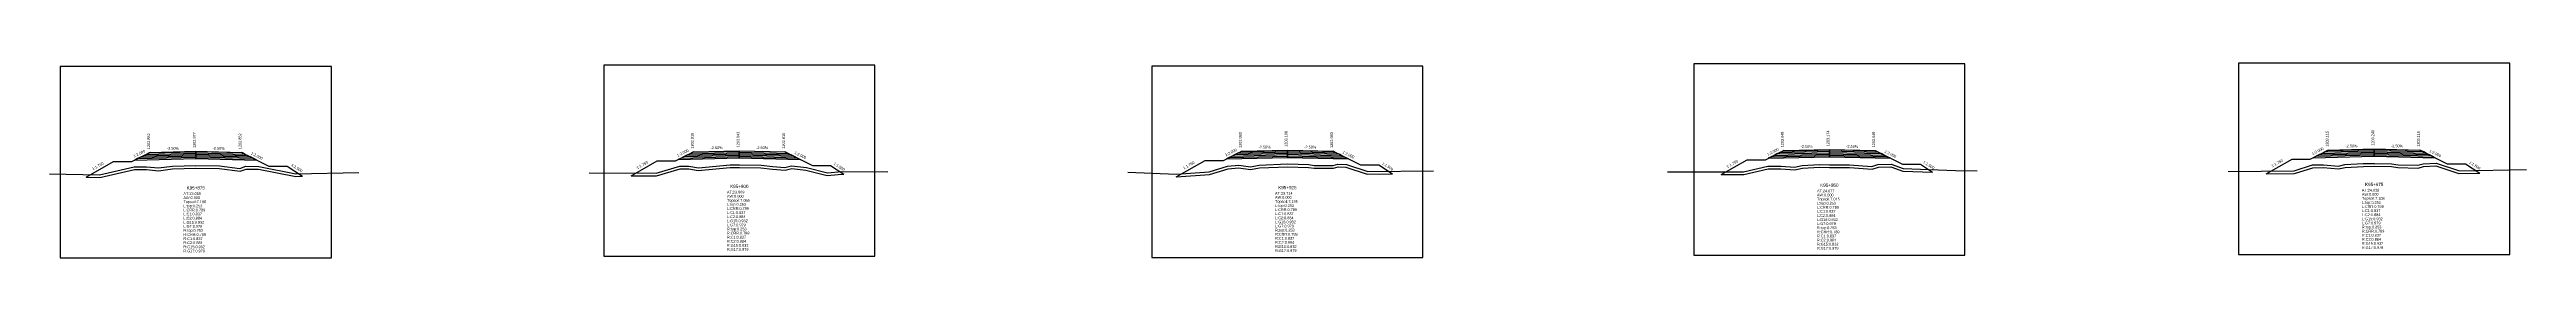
# Model space of a CAD drawing. Extents: x -7 to 78429, y 1189 to 1262.
# Drawn here: x 24854.3 to 25125.6, y 1191.3 to 1212.7 of the extents above; entities that cross this region are included whole.
import ezdxf
from ezdxf.enums import TextEntityAlignment as Align

# ---------------------------------------------------------------- set-up
doc = ezdxf.new("R2010")
doc.units = 0

msp = doc.modelspace()

# ---------------------------------------------------------------- linework, layer by layer
at = {"layer": 'A4_BORDER', "color": 7}
for points in [[(24855.471, 1191.279), (24885.171, 1191.279), (24885.171, 1212.279), (24855.471, 1212.279), (24855.471, 1191.279)], [(24915.005, 1191.439), (24944.705, 1191.439), (24944.705, 1212.439), (24915.005, 1212.439), (24915.005, 1191.439)], [(24975.04, 1191.313), (25004.74, 1191.313), (25004.74, 1212.313), (24975.04, 1212.313), (24975.04, 1191.313)], [(25034.401, 1191.573), (25064.101, 1191.573), (25064.101, 1212.573), (25034.401, 1212.573), (25034.401, 1191.573)], [(25094.078, 1191.652), (25123.778, 1191.652), (25123.778, 1212.652), (25094.078, 1212.652), (25094.078, 1191.652)]]:
    msp.add_lwpolyline(points, dxfattribs=at)
at = {"layer": 'CLEAR_GROUND', "color": 8}
for points in [[(24858.305, 1200.129), (24859.809, 1200.106), (24863.602, 1200.981), (24864.907, 1200.966), (24866.254, 1200.846), (24867.781, 1201.044), (24870.331, 1201.111), (24872.883, 1201.095), (24875.193, 1200.785), (24875.84, 1201.025), (24877.179, 1200.995), (24881.263, 1200.215), (24882.003, 1200.23)], [(24918.005, 1200.289), (24920.775, 1200.285), (24923.393, 1201.052), (24924.315, 1201.061), (24925.356, 1200.876), (24928.861, 1201.179), (24929.874, 1201.183), (24932.216, 1201.151), (24933.499, 1201.025), (24934.876, 1200.895), (24935.606, 1201.08), (24937.148, 1200.895), (24939.494, 1200.315), (24941.089, 1200.463), (24941.291, 1200.46)], [(24977.705, 1200.163), (24977.732, 1200.162), (24981.367, 1200.423), (24983.393, 1201.058), (24984.549, 1201.147), (24985.839, 1200.971), (24986.84, 1201.153), (24989.887, 1201.283), (24992.219, 1201.213), (24992.815, 1201.119), (24994.937, 1201.111), (24995.467, 1201.267), (24996.3, 1201.238), (24998.637, 1200.448), (25001.387, 1200.485)], [(25037.405, 1200.423), (25039.899, 1200.422), (25042.557, 1201.038), (25043.954, 1201.058), (25045.454, 1200.924), (25046.307, 1201.116), (25048.164, 1201.215), (25049.251, 1201.196), (25051.447, 1201.179), (25053.937, 1201.018), (25054.625, 1201.227), (25055.967, 1201.272), (25057.291, 1200.798), (25060.566, 1200.672)], [(25097.105, 1200.502), (25100.207, 1200.528), (25102.217, 1201.173), (25103.355, 1201.185), (25105.027, 1201.055), (25105.737, 1201.211), (25107.748, 1201.318), (25108.973, 1201.326), (25110.811, 1201.297), (25111.525, 1201.206), (25113.732, 1201.137), (25114.339, 1201.306), (25115.677, 1201.381), (25118.209, 1200.525), (25120.499, 1200.568)]]:
    msp.add_lwpolyline(points, dxfattribs=at)
at = {"layer": 'DESIGN_ROAD_TRIMMED', "color": 1}
for points in [[(24858.305, 1200.129), (24861.321, 1201.852), (24863.321, 1201.852), (24865.321, 1202.852), (24865.321, 1202.852), (24865.215, 1202.799), (24865.215, 1202.799), (24864.899, 1202.641), (24864.899, 1202.641), (24864.584, 1202.484), (24864.584, 1202.484), (24864.268, 1202.326), (24864.268, 1202.326), (24863.952, 1202.168), (24863.952, 1202.168), (24863.636, 1202.01), (24870.321, 1202.177), (24870.321, 1202.327), (24870.321, 1202.327), (24870.321, 1202.477), (24870.321, 1202.477), (24870.321, 1202.627), (24870.321, 1202.627), (24870.321, 1202.777), (24870.321, 1202.777), (24870.321, 1202.927), (24870.321, 1202.927), (24870.321, 1202.977), (24870.321, 1202.977), (24870.321, 1202.977), (24870.321, 1202.977), (24870.321, 1202.977), (24870.321, 1202.927), (24870.321, 1202.927), (24870.321, 1202.777), (24870.321, 1202.777), (24870.321, 1202.627), (24870.321, 1202.627), (24870.321, 1202.477), (24870.321, 1202.477), (24870.321, 1202.327), (24870.321, 1202.327), (24870.321, 1202.177), (24877.005, 1202.01), (24876.689, 1202.168), (24876.689, 1202.168), (24876.373, 1202.326), (24876.373, 1202.326), (24876.057, 1202.484), (24876.057, 1202.484), (24875.742, 1202.641), (24875.742, 1202.641), (24875.426, 1202.799), (24875.426, 1202.799), (24875.321, 1202.852), (24875.321, 1202.852), (24878.321, 1201.352), (24880.321, 1201.352), (24882.003, 1200.23)], [(24918.005, 1200.289), (24920.855, 1201.918), (24922.855, 1201.918), (24924.855, 1202.918), (24924.855, 1202.918), (24924.75, 1202.865), (24924.75, 1202.865), (24924.434, 1202.707), (24924.434, 1202.707), (24924.118, 1202.55), (24924.118, 1202.55), (24923.802, 1202.392), (24923.802, 1202.392), (24923.486, 1202.234), (24923.486, 1202.234), (24923.171, 1202.076), (24929.855, 1202.243), (24929.855, 1202.393), (24929.855, 1202.393), (24929.855, 1202.543), (24929.855, 1202.543), (24929.855, 1202.693), (24929.855, 1202.693), (24929.855, 1202.843), (24929.855, 1202.843), (24929.855, 1202.993), (24929.855, 1202.993), (24929.855, 1203.043), (24929.855, 1203.043), (24929.855, 1203.043), (24929.855, 1203.043), (24929.855, 1203.043), (24929.855, 1202.993), (24929.855, 1202.993), (24929.855, 1202.843), (24929.855, 1202.843), (24929.855, 1202.693), (24929.855, 1202.693), (24929.855, 1202.543), (24929.855, 1202.543), (24929.855, 1202.393), (24929.855, 1202.393), (24929.855, 1202.243), (24936.539, 1202.076), (24936.223, 1202.234), (24936.223, 1202.234), (24935.907, 1202.392), (24935.907, 1202.392), (24935.592, 1202.55), (24935.592, 1202.55), (24935.276, 1202.707), (24935.276, 1202.707), (24934.96, 1202.865), (24934.96, 1202.865), (24934.855, 1202.918), (24934.855, 1202.918), (24937.855, 1201.418), (24939.855, 1201.418), (24941.291, 1200.46)], [(24977.705, 1200.163), (24980.89, 1201.983), (24982.89, 1201.983), (24984.89, 1202.983), (24984.89, 1202.983), (24984.785, 1202.93), (24984.785, 1202.93), (24984.469, 1202.772), (24984.469, 1202.772), (24984.154, 1202.615), (24984.154, 1202.615), (24983.838, 1202.457), (24983.838, 1202.457), (24983.522, 1202.299), (24983.522, 1202.299), (24983.206, 1202.141), (24989.89, 1202.308), (24989.89, 1202.458), (24989.89, 1202.458), (24989.89, 1202.608), (24989.89, 1202.608), (24989.89, 1202.758), (24989.89, 1202.758), (24989.89, 1202.908), (24989.89, 1202.908), (24989.89, 1203.058), (24989.89, 1203.058), (24989.89, 1203.108), (24989.89, 1203.108), (24989.89, 1203.108), (24989.89, 1203.108), (24989.89, 1203.108), (24989.89, 1203.058), (24989.89, 1203.058), (24989.89, 1202.908), (24989.89, 1202.908), (24989.89, 1202.758), (24989.89, 1202.758), (24989.89, 1202.608), (24989.89, 1202.608), (24989.89, 1202.458), (24989.89, 1202.458), (24989.89, 1202.308), (24996.575, 1202.141), (24996.259, 1202.299), (24996.259, 1202.299), (24995.943, 1202.457), (24995.943, 1202.457), (24995.627, 1202.615), (24995.627, 1202.615), (24995.311, 1202.772), (24995.311, 1202.772), (24994.996, 1202.93), (24994.996, 1202.93), (24994.89, 1202.983), (24994.89, 1202.983), (24997.89, 1201.483), (24999.89, 1201.483), (25001.387, 1200.485)], [(25037.405, 1200.423), (25040.251, 1202.049), (25042.251, 1202.049), (25044.251, 1203.049), (25044.251, 1203.049), (25044.145, 1202.996), (25044.145, 1202.996), (25043.83, 1202.838), (25043.83, 1202.838), (25043.514, 1202.681), (25043.514, 1202.681), (25043.198, 1202.523), (25043.198, 1202.523), (25042.882, 1202.365), (25042.882, 1202.365), (25042.566, 1202.207), (25049.251, 1202.374), (25049.251, 1202.524), (25049.251, 1202.524), (25049.251, 1202.674), (25049.251, 1202.674), (25049.251, 1202.824), (25049.251, 1202.824), (25049.251, 1202.974), (25049.251, 1202.974), (25049.251, 1203.124), (25049.251, 1203.124), (25049.251, 1203.174), (25049.251, 1203.174), (25049.251, 1203.174), (25049.251, 1203.174), (25049.251, 1203.174), (25049.251, 1203.124), (25049.251, 1203.124), (25049.251, 1202.974), (25049.251, 1202.974), (25049.251, 1202.824), (25049.251, 1202.824), (25049.251, 1202.674), (25049.251, 1202.674), (25049.251, 1202.524), (25049.251, 1202.524), (25049.251, 1202.374), (25055.935, 1202.207), (25055.619, 1202.365), (25055.619, 1202.365), (25055.303, 1202.523), (25055.303, 1202.523), (25054.987, 1202.681), (25054.987, 1202.681), (25054.672, 1202.838), (25054.672, 1202.838), (25054.356, 1202.996), (25054.356, 1202.996), (25054.251, 1203.049), (25054.251, 1203.049), (25057.251, 1201.549), (25059.251, 1201.549), (25060.566, 1200.672)], [(25097.105, 1200.502), (25099.928, 1202.115), (25101.928, 1202.115), (25103.928, 1203.115), (25103.928, 1203.115), (25103.823, 1203.062), (25103.823, 1203.062), (25103.507, 1202.904), (25103.507, 1202.904), (25103.191, 1202.747), (25103.191, 1202.747), (25102.875, 1202.589), (25102.875, 1202.589), (25102.56, 1202.431), (25102.56, 1202.431), (25102.244, 1202.273), (25108.928, 1202.44), (25108.928, 1202.59), (25108.928, 1202.59), (25108.928, 1202.74), (25108.928, 1202.74), (25108.928, 1202.89), (25108.928, 1202.89), (25108.928, 1203.04), (25108.928, 1203.04), (25108.928, 1203.19), (25108.928, 1203.19), (25108.928, 1203.24), (25108.928, 1203.24), (25108.928, 1203.24), (25108.928, 1203.24), (25108.928, 1203.24), (25108.928, 1203.19), (25108.928, 1203.19), (25108.928, 1203.04), (25108.928, 1203.04), (25108.928, 1202.89), (25108.928, 1202.89), (25108.928, 1202.74), (25108.928, 1202.74), (25108.928, 1202.59), (25108.928, 1202.59), (25108.928, 1202.44), (25115.612, 1202.273), (25115.296, 1202.431), (25115.296, 1202.431), (25114.981, 1202.589), (25114.981, 1202.589), (25114.665, 1202.747), (25114.665, 1202.747), (25114.349, 1202.904), (25114.349, 1202.904), (25114.033, 1203.062), (25114.033, 1203.062), (25113.928, 1203.115), (25113.928, 1203.115), (25116.928, 1201.615), (25118.928, 1201.615), (25120.499, 1200.568)]]:
    msp.add_lwpolyline(points, dxfattribs=at)
at = {"layer": 'FINISHED_ROAD', "color": 2}
for points in [[(24861.321, 1201.852), (24863.321, 1201.852), (24865.321, 1202.852), (24865.321, 1202.852), (24870.321, 1202.977), (24875.321, 1202.852), (24875.321, 1202.852), (24878.321, 1201.352), (24880.321, 1201.352)], [(24920.855, 1201.918), (24922.855, 1201.918), (24924.855, 1202.918), (24924.855, 1202.918), (24929.855, 1203.043), (24934.855, 1202.918), (24934.855, 1202.918), (24937.855, 1201.418), (24939.855, 1201.418)], [(24980.89, 1201.983), (24982.89, 1201.983), (24984.89, 1202.983), (24984.89, 1202.983), (24989.89, 1203.108), (24994.89, 1202.983), (24994.89, 1202.983), (24997.89, 1201.483), (24999.89, 1201.483)], [(25040.251, 1202.049), (25042.251, 1202.049), (25044.251, 1203.049), (25044.251, 1203.049), (25049.251, 1203.174), (25054.251, 1203.049), (25054.251, 1203.049), (25057.251, 1201.549), (25059.251, 1201.549)], [(25099.928, 1202.115), (25101.928, 1202.115), (25103.928, 1203.115), (25103.928, 1203.115), (25108.928, 1203.24), (25113.928, 1203.115), (25113.928, 1203.115), (25116.928, 1201.615), (25118.928, 1201.615)]]:
    msp.add_lwpolyline(points, dxfattribs=at)
at = {"layer": 'LAYER_0', "color": 4}
for points in [[(24865.321, 1202.852), (24865.215, 1202.799), (24870.321, 1202.927), (24870.321, 1202.977)], [(24924.855, 1202.918), (24924.75, 1202.865), (24929.855, 1202.993), (24929.855, 1203.043)], [(24984.89, 1202.983), (24984.785, 1202.93), (24989.89, 1203.058), (24989.89, 1203.108)], [(25044.251, 1203.049), (25044.145, 1202.996), (25049.251, 1203.124), (25049.251, 1203.174)], [(25103.928, 1203.115), (25103.823, 1203.062), (25108.928, 1203.19), (25108.928, 1203.24)]]:
    msp.add_lwpolyline(points, dxfattribs=at)
at = {"layer": 'LAYER_1', "color": 4}
for points in [[(24865.215, 1202.799), (24864.899, 1202.641), (24870.321, 1202.777), (24870.321, 1202.927)], [(24924.75, 1202.865), (24924.434, 1202.707), (24929.855, 1202.843), (24929.855, 1202.993)], [(24984.785, 1202.93), (24984.469, 1202.772), (24989.89, 1202.908), (24989.89, 1203.058)], [(25044.145, 1202.996), (25043.83, 1202.838), (25049.251, 1202.974), (25049.251, 1203.124)], [(25103.823, 1203.062), (25103.507, 1202.904), (25108.928, 1203.04), (25108.928, 1203.19)]]:
    msp.add_lwpolyline(points, dxfattribs=at)
at = {"layer": 'LAYER_10', "color": 6}
for points in [[(24876.373, 1202.326), (24876.689, 1202.168), (24870.321, 1202.327), (24870.321, 1202.477)], [(24935.907, 1202.392), (24936.223, 1202.234), (24929.855, 1202.393), (24929.855, 1202.543)], [(24995.943, 1202.457), (24996.259, 1202.299), (24989.89, 1202.458), (24989.89, 1202.608)], [(25055.303, 1202.523), (25055.619, 1202.365), (25049.251, 1202.524), (25049.251, 1202.674)], [(25114.981, 1202.589), (25115.296, 1202.431), (25108.928, 1202.59), (25108.928, 1202.74)]]:
    msp.add_lwpolyline(points, dxfattribs=at)
at = {"layer": 'LAYER_11', "color": 6}
for points in [[(24876.689, 1202.168), (24877.005, 1202.01), (24870.321, 1202.177), (24870.321, 1202.327)], [(24936.223, 1202.234), (24936.539, 1202.076), (24929.855, 1202.243), (24929.855, 1202.393)], [(24996.259, 1202.299), (24996.575, 1202.141), (24989.89, 1202.308), (24989.89, 1202.458)], [(25055.619, 1202.365), (25055.935, 1202.207), (25049.251, 1202.374), (25049.251, 1202.524)], [(25115.296, 1202.431), (25115.612, 1202.273), (25108.928, 1202.44), (25108.928, 1202.59)]]:
    msp.add_lwpolyline(points, dxfattribs=at)
at = {"layer": 'LAYER_2', "color": 4}
for points in [[(24864.899, 1202.641), (24864.584, 1202.484), (24870.321, 1202.627), (24870.321, 1202.777)], [(24924.434, 1202.707), (24924.118, 1202.55), (24929.855, 1202.693), (24929.855, 1202.843)], [(24984.469, 1202.772), (24984.154, 1202.615), (24989.89, 1202.758), (24989.89, 1202.908)], [(25043.83, 1202.838), (25043.514, 1202.681), (25049.251, 1202.824), (25049.251, 1202.974)], [(25103.507, 1202.904), (25103.191, 1202.747), (25108.928, 1202.89), (25108.928, 1203.04)]]:
    msp.add_lwpolyline(points, dxfattribs=at)
at = {"layer": 'LAYER_3', "color": 4}
for points in [[(24864.584, 1202.484), (24864.268, 1202.326), (24870.321, 1202.477), (24870.321, 1202.627)], [(24924.118, 1202.55), (24923.802, 1202.392), (24929.855, 1202.543), (24929.855, 1202.693)], [(24984.154, 1202.615), (24983.838, 1202.457), (24989.89, 1202.608), (24989.89, 1202.758)], [(25043.514, 1202.681), (25043.198, 1202.523), (25049.251, 1202.674), (25049.251, 1202.824)], [(25103.191, 1202.747), (25102.875, 1202.589), (25108.928, 1202.74), (25108.928, 1202.89)]]:
    msp.add_lwpolyline(points, dxfattribs=at)
at = {"layer": 'LAYER_4', "color": 4}
for points in [[(24864.268, 1202.326), (24863.952, 1202.168), (24870.321, 1202.327), (24870.321, 1202.477)], [(24923.802, 1202.392), (24923.486, 1202.234), (24929.855, 1202.393), (24929.855, 1202.543)], [(24983.838, 1202.457), (24983.522, 1202.299), (24989.89, 1202.458), (24989.89, 1202.608)], [(25043.198, 1202.523), (25042.882, 1202.365), (25049.251, 1202.524), (25049.251, 1202.674)], [(25102.875, 1202.589), (25102.56, 1202.431), (25108.928, 1202.59), (25108.928, 1202.74)]]:
    msp.add_lwpolyline(points, dxfattribs=at)
at = {"layer": 'LAYER_5', "color": 4}
for points in [[(24863.952, 1202.168), (24863.636, 1202.01), (24870.321, 1202.177), (24870.321, 1202.327)], [(24923.486, 1202.234), (24923.171, 1202.076), (24929.855, 1202.243), (24929.855, 1202.393)], [(24983.522, 1202.299), (24983.206, 1202.141), (24989.89, 1202.308), (24989.89, 1202.458)], [(25042.882, 1202.365), (25042.566, 1202.207), (25049.251, 1202.374), (25049.251, 1202.524)], [(25102.56, 1202.431), (25102.244, 1202.273), (25108.928, 1202.44), (25108.928, 1202.59)]]:
    msp.add_lwpolyline(points, dxfattribs=at)
at = {"layer": 'LAYER_6', "color": 6}
for points in [[(24875.321, 1202.852), (24875.426, 1202.799), (24870.321, 1202.927), (24870.321, 1202.977)], [(24934.855, 1202.918), (24934.96, 1202.865), (24929.855, 1202.993), (24929.855, 1203.043)], [(24994.89, 1202.983), (24994.996, 1202.93), (24989.89, 1203.058), (24989.89, 1203.108)], [(25054.251, 1203.049), (25054.356, 1202.996), (25049.251, 1203.124), (25049.251, 1203.174)], [(25113.928, 1203.115), (25114.033, 1203.062), (25108.928, 1203.19), (25108.928, 1203.24)]]:
    msp.add_lwpolyline(points, dxfattribs=at)
at = {"layer": 'LAYER_7', "color": 6}
for points in [[(24875.426, 1202.799), (24875.742, 1202.641), (24870.321, 1202.777), (24870.321, 1202.927)], [(24934.96, 1202.865), (24935.276, 1202.707), (24929.855, 1202.843), (24929.855, 1202.993)], [(24994.996, 1202.93), (24995.311, 1202.772), (24989.89, 1202.908), (24989.89, 1203.058)], [(25054.356, 1202.996), (25054.672, 1202.838), (25049.251, 1202.974), (25049.251, 1203.124)], [(25114.033, 1203.062), (25114.349, 1202.904), (25108.928, 1203.04), (25108.928, 1203.19)]]:
    msp.add_lwpolyline(points, dxfattribs=at)
at = {"layer": 'LAYER_8', "color": 6}
for points in [[(24875.742, 1202.641), (24876.057, 1202.484), (24870.321, 1202.627), (24870.321, 1202.777)], [(24935.276, 1202.707), (24935.592, 1202.55), (24929.855, 1202.693), (24929.855, 1202.843)], [(24995.311, 1202.772), (24995.627, 1202.615), (24989.89, 1202.758), (24989.89, 1202.908)], [(25054.672, 1202.838), (25054.987, 1202.681), (25049.251, 1202.824), (25049.251, 1202.974)], [(25114.349, 1202.904), (25114.665, 1202.747), (25108.928, 1202.89), (25108.928, 1203.04)]]:
    msp.add_lwpolyline(points, dxfattribs=at)
at = {"layer": 'LAYER_9', "color": 6}
for points in [[(24876.057, 1202.484), (24876.373, 1202.326), (24870.321, 1202.477), (24870.321, 1202.627)], [(24935.592, 1202.55), (24935.907, 1202.392), (24929.855, 1202.543), (24929.855, 1202.693)], [(24995.627, 1202.615), (24995.943, 1202.457), (24989.89, 1202.608), (24989.89, 1202.758)], [(25054.987, 1202.681), (25055.303, 1202.523), (25049.251, 1202.674), (25049.251, 1202.824)], [(25114.665, 1202.747), (25114.981, 1202.589), (25108.928, 1202.74), (25108.928, 1202.89)]]:
    msp.add_lwpolyline(points, dxfattribs=at)
at = {"layer": 'NATURAL_GROUND', "color": 3}
for points in [[(24854.304, 1200.488), (24859.778, 1200.407), (24863.57, 1201.281), (24864.922, 1201.266), (24866.248, 1201.148), (24867.758, 1201.343), (24870.328, 1201.411), (24872.904, 1201.395), (24875.159, 1201.092), (24875.79, 1201.326), (24877.211, 1201.294), (24881.289, 1200.516), (24888.189, 1200.656)], [(24913.402, 1200.597), (24920.732, 1200.585), (24923.349, 1201.352), (24924.34, 1201.361), (24925.37, 1201.178), (24928.848, 1201.479), (24929.876, 1201.483), (24932.233, 1201.451), (24933.528, 1201.324), (24934.853, 1201.199), (24935.587, 1201.385), (24937.202, 1201.191), (24939.517, 1200.618), (24941.077, 1200.763), (24946.136, 1200.704)], [(24972.43, 1200.695), (24977.727, 1200.462), (24981.31, 1200.72), (24983.335, 1201.354), (24984.557, 1201.449), (24985.832, 1201.275), (24986.806, 1201.452), (24989.885, 1201.583), (24992.246, 1201.512), (24992.839, 1201.419), (24994.894, 1201.411), (24995.428, 1201.569), (24996.354, 1201.536), (24998.684, 1200.749), (25005.907, 1200.846)], [(25031.537, 1200.725), (25039.865, 1200.722), (25042.521, 1201.338), (25043.966, 1201.358), (25045.434, 1201.227), (25046.266, 1201.414), (25048.159, 1201.515), (25049.255, 1201.496), (25051.458, 1201.479), (25053.902, 1201.321), (25054.576, 1201.526), (25056.015, 1201.574), (25057.349, 1201.096), (25063.056, 1200.876), (25065.456, 1200.832)], [(25092.925, 1200.766), (25100.159, 1200.828), (25102.169, 1201.473), (25103.365, 1201.485), (25105.006, 1201.358), (25105.697, 1201.509), (25107.739, 1201.618), (25108.974, 1201.626), (25110.833, 1201.597), (25111.549, 1201.505), (25113.696, 1201.438), (25114.29, 1201.604), (25115.718, 1201.684), (25118.256, 1200.826), (25125.607, 1200.963)]]:
    msp.add_lwpolyline(points, dxfattribs=at)
at = {"layer": 'STRUCTURE_LEFT', "color": 4}
for points in [[(24865.321, 1202.852), (24865.215, 1202.799), (24865.215, 1202.799), (24864.899, 1202.641), (24864.899, 1202.641), (24864.584, 1202.484), (24864.584, 1202.484), (24864.268, 1202.326), (24864.268, 1202.326), (24863.952, 1202.168), (24863.952, 1202.168), (24863.636, 1202.01), (24870.321, 1202.177), (24870.321, 1202.327), (24870.321, 1202.327), (24870.321, 1202.477), (24870.321, 1202.477), (24870.321, 1202.627), (24870.321, 1202.627), (24870.321, 1202.777), (24870.321, 1202.777), (24870.321, 1202.927), (24870.321, 1202.927), (24870.321, 1202.977), (24870.321, 1202.977)], [(24924.855, 1202.918), (24924.75, 1202.865), (24924.75, 1202.865), (24924.434, 1202.707), (24924.434, 1202.707), (24924.118, 1202.55), (24924.118, 1202.55), (24923.802, 1202.392), (24923.802, 1202.392), (24923.486, 1202.234), (24923.486, 1202.234), (24923.171, 1202.076), (24929.855, 1202.243), (24929.855, 1202.393), (24929.855, 1202.393), (24929.855, 1202.543), (24929.855, 1202.543), (24929.855, 1202.693), (24929.855, 1202.693), (24929.855, 1202.843), (24929.855, 1202.843), (24929.855, 1202.993), (24929.855, 1202.993), (24929.855, 1203.043), (24929.855, 1203.043)], [(24984.89, 1202.983), (24984.785, 1202.93), (24984.785, 1202.93), (24984.469, 1202.772), (24984.469, 1202.772), (24984.154, 1202.615), (24984.154, 1202.615), (24983.838, 1202.457), (24983.838, 1202.457), (24983.522, 1202.299), (24983.522, 1202.299), (24983.206, 1202.141), (24989.89, 1202.308), (24989.89, 1202.458), (24989.89, 1202.458), (24989.89, 1202.608), (24989.89, 1202.608), (24989.89, 1202.758), (24989.89, 1202.758), (24989.89, 1202.908), (24989.89, 1202.908), (24989.89, 1203.058), (24989.89, 1203.058), (24989.89, 1203.108), (24989.89, 1203.108)], [(25044.251, 1203.049), (25044.145, 1202.996), (25044.145, 1202.996), (25043.83, 1202.838), (25043.83, 1202.838), (25043.514, 1202.681), (25043.514, 1202.681), (25043.198, 1202.523), (25043.198, 1202.523), (25042.882, 1202.365), (25042.882, 1202.365), (25042.566, 1202.207), (25049.251, 1202.374), (25049.251, 1202.524), (25049.251, 1202.524), (25049.251, 1202.674), (25049.251, 1202.674), (25049.251, 1202.824), (25049.251, 1202.824), (25049.251, 1202.974), (25049.251, 1202.974), (25049.251, 1203.124), (25049.251, 1203.124), (25049.251, 1203.174), (25049.251, 1203.174)], [(25103.928, 1203.115), (25103.823, 1203.062), (25103.823, 1203.062), (25103.507, 1202.904), (25103.507, 1202.904), (25103.191, 1202.747), (25103.191, 1202.747), (25102.875, 1202.589), (25102.875, 1202.589), (25102.56, 1202.431), (25102.56, 1202.431), (25102.244, 1202.273), (25108.928, 1202.44), (25108.928, 1202.59), (25108.928, 1202.59), (25108.928, 1202.74), (25108.928, 1202.74), (25108.928, 1202.89), (25108.928, 1202.89), (25108.928, 1203.04), (25108.928, 1203.04), (25108.928, 1203.19), (25108.928, 1203.19), (25108.928, 1203.24), (25108.928, 1203.24)]]:
    msp.add_lwpolyline(points, dxfattribs=at)
at = {"layer": 'STRUCTURE_RIGHT', "color": 6}
for points in [[(24870.321, 1202.977), (24870.321, 1202.977), (24870.321, 1202.927), (24870.321, 1202.927), (24870.321, 1202.777), (24870.321, 1202.777), (24870.321, 1202.627), (24870.321, 1202.627), (24870.321, 1202.477), (24870.321, 1202.477), (24870.321, 1202.327), (24870.321, 1202.327), (24870.321, 1202.177), (24877.005, 1202.01), (24876.689, 1202.168), (24876.689, 1202.168), (24876.373, 1202.326), (24876.373, 1202.326), (24876.057, 1202.484), (24876.057, 1202.484), (24875.742, 1202.641), (24875.742, 1202.641), (24875.426, 1202.799), (24875.426, 1202.799), (24875.321, 1202.852)], [(24929.855, 1203.043), (24929.855, 1203.043), (24929.855, 1202.993), (24929.855, 1202.993), (24929.855, 1202.843), (24929.855, 1202.843), (24929.855, 1202.693), (24929.855, 1202.693), (24929.855, 1202.543), (24929.855, 1202.543), (24929.855, 1202.393), (24929.855, 1202.393), (24929.855, 1202.243), (24936.539, 1202.076), (24936.223, 1202.234), (24936.223, 1202.234), (24935.907, 1202.392), (24935.907, 1202.392), (24935.592, 1202.55), (24935.592, 1202.55), (24935.276, 1202.707), (24935.276, 1202.707), (24934.96, 1202.865), (24934.96, 1202.865), (24934.855, 1202.918)], [(24989.89, 1203.108), (24989.89, 1203.108), (24989.89, 1203.058), (24989.89, 1203.058), (24989.89, 1202.908), (24989.89, 1202.908), (24989.89, 1202.758), (24989.89, 1202.758), (24989.89, 1202.608), (24989.89, 1202.608), (24989.89, 1202.458), (24989.89, 1202.458), (24989.89, 1202.308), (24996.575, 1202.141), (24996.259, 1202.299), (24996.259, 1202.299), (24995.943, 1202.457), (24995.943, 1202.457), (24995.627, 1202.615), (24995.627, 1202.615), (24995.311, 1202.772), (24995.311, 1202.772), (24994.996, 1202.93), (24994.996, 1202.93), (24994.89, 1202.983)], [(25049.251, 1203.174), (25049.251, 1203.174), (25049.251, 1203.124), (25049.251, 1203.124), (25049.251, 1202.974), (25049.251, 1202.974), (25049.251, 1202.824), (25049.251, 1202.824), (25049.251, 1202.674), (25049.251, 1202.674), (25049.251, 1202.524), (25049.251, 1202.524), (25049.251, 1202.374), (25055.935, 1202.207), (25055.619, 1202.365), (25055.619, 1202.365), (25055.303, 1202.523), (25055.303, 1202.523), (25054.987, 1202.681), (25054.987, 1202.681), (25054.672, 1202.838), (25054.672, 1202.838), (25054.356, 1202.996), (25054.356, 1202.996), (25054.251, 1203.049)], [(25108.928, 1203.24), (25108.928, 1203.24), (25108.928, 1203.19), (25108.928, 1203.19), (25108.928, 1203.04), (25108.928, 1203.04), (25108.928, 1202.89), (25108.928, 1202.89), (25108.928, 1202.74), (25108.928, 1202.74), (25108.928, 1202.59), (25108.928, 1202.59), (25108.928, 1202.44), (25115.612, 1202.273), (25115.296, 1202.431), (25115.296, 1202.431), (25114.981, 1202.589), (25114.981, 1202.589), (25114.665, 1202.747), (25114.665, 1202.747), (25114.349, 1202.904), (25114.349, 1202.904), (25114.033, 1203.062), (25114.033, 1203.062), (25113.928, 1203.115)]]:
    msp.add_lwpolyline(points, dxfattribs=at)

# ---------------------------------------------------------------- texts
at = {"layer": 'INFO_TEXT'}
for s, p in [('AT:23.055', (24868.971, 1198.179)), ('AW:0.000', (24868.971, 1197.729)), ('Topsoil:7.186', (24868.971, 1197.279)), ('L:top:0.253', (24868.971, 1196.829)), ('L:CRR:0.789', (24868.971, 1196.379)), ('AT:23.809', (24928.505, 1198.339)), ('AW:0.000', (24928.505, 1197.889)), ('Topsoil:7.065', (24928.505, 1197.439)), ('L:top:0.253', (24928.505, 1196.989)), ('L:CRR:0.789', (24928.505, 1196.539)), ('AT:23.714', (24988.54, 1198.213)), ('AW:0.000', (24988.54, 1197.763)), ('Topsoil:7.195', (24988.54, 1197.313)), ('L:top:0.253', (24988.54, 1196.863)), ('L:CRR:0.789', (24988.54, 1196.413)), ('AT:24.077', (25047.901, 1198.473)), ('AW:0.000', (25047.901, 1198.023)), ('Topsoil:7.015', (25047.901, 1197.573)), ('L:top:0.253', (25047.901, 1197.123)), ('L:CRR:0.789', (25047.901, 1196.673)), ('L:C1:0.837', (25047.901, 1196.223)), ('AT:24.038', (25107.578, 1198.552)), ('AW:0.000', (25107.578, 1198.102)), ('Topsoil:7.108', (25107.578, 1197.652)), ('L:top:0.253', (25107.578, 1197.202)), ('L:CRR:0.789', (25107.578, 1196.752)), ('L:C1:0.837', (25107.578, 1196.302)), ('L:C1:0.837', (24868.971, 1195.929)), ('L:C2:0.884', (24868.971, 1195.479)), ('L:G15:0.932', (24868.971, 1195.029)), ('L:G7:0.979', (24868.971, 1194.579)), ('R:top:0.253', (24868.971, 1194.129)), ('R:CRR:0.789', (24868.971, 1193.679)), ('L:C1:0.837', (24928.505, 1196.089)), ('L:C2:0.884', (24928.505, 1195.639)), ('L:G15:0.932', (24928.505, 1195.189)), ('L:G7:0.979', (24928.505, 1194.739)), ('R:top:0.253', (24928.505, 1194.289)), ('R:CRR:0.789', (24928.505, 1193.839)), ('L:C1:0.837', (24988.54, 1195.963)), ('L:C2:0.884', (24988.54, 1195.513)), ('L:G15:0.932', (24988.54, 1195.063)), ('L:G7:0.979', (24988.54, 1194.613)), ('R:top:0.253', (24988.54, 1194.163)), ('R:CRR:0.789', (24988.54, 1193.713)), ('L:C2:0.884', (25047.901, 1195.773)), ('L:G15:0.932', (25047.901, 1195.323)), ('L:G7:0.979', (25047.901, 1194.873)), ('R:top:0.253', (25047.901, 1194.423)), ('R:CRR:0.789', (25047.901, 1193.973)), ('R:C1:0.837', (25047.901, 1193.523)), ('L:C2:0.884', (25107.578, 1195.852)), ('L:G15:0.932', (25107.578, 1195.402)), ('L:G7:0.979', (25107.578, 1194.952)), ('R:top:0.253', (25107.578, 1194.502)), ('R:CRR:0.789', (25107.578, 1194.052)), ('R:C1:0.837', (25107.578, 1193.602)), ('R:C1:0.837', (24868.971, 1193.229)), ('R:C2:0.884', (24868.971, 1192.779)), ('R:G15:0.932', (24868.971, 1192.329)), ('R:G17:0.979', (24868.971, 1191.879)), ('R:C1:0.837', (24928.505, 1193.389)), ('R:C2:0.884', (24928.505, 1192.939)), ('R:G15:0.932', (24928.505, 1192.489)), ('R:G17:0.979', (24928.505, 1192.039)), ('R:C1:0.837', (24988.54, 1193.263)), ('R:C2:0.884', (24988.54, 1192.813)), ('R:G15:0.932', (24988.54, 1192.363)), ('R:G17:0.979', (24988.54, 1191.913)), ('R:C2:0.884', (25047.901, 1193.073)), ('R:G15:0.932', (25047.901, 1192.623)), ('R:G17:0.979', (25047.901, 1192.173)), ('R:C2:0.884', (25107.578, 1193.152)), ('R:G15:0.932', (25107.578, 1192.702)), ('R:G17:0.979', (25107.578, 1192.252))]:
    msp.add_text(s, height=0.3, dxfattribs=at).set_placement(p)
at = {"layer": 'LEFT_TEXT_H'}
for s, p in [('1202.852', (24865.321, 1203.212)), ('1202.918', (24924.855, 1203.278)), ('1202.983', (24984.89, 1203.343)), ('1203.049', (25044.251, 1203.409)), ('1203.115', (25103.928, 1203.475))]:
    msp.add_text(s, height=0.3, rotation=90, dxfattribs=at).set_placement(p)
at = {"layer": 'POINT_TEXT_H'}
for s, p in [('1202.977', (24870.321, 1203.337)), ('1203.043', (24929.855, 1203.403)), ('1203.108', (24989.89, 1203.468)), ('1203.174', (25049.251, 1203.534)), ('1203.240', (25108.928, 1203.6))]:
    msp.add_text(s, height=0.3, rotation=90, dxfattribs=at).set_placement(p)
at = {"layer": 'RIGHT_TEXT_H'}
for s, p in [('1202.852', (24875.321, 1203.212)), ('1202.918', (24934.855, 1203.278)), ('1202.983', (24994.89, 1203.343)), ('1203.049', (25054.251, 1203.409)), ('1203.115', (25113.928, 1203.475))]:
    msp.add_text(s, height=0.3, rotation=90, dxfattribs=at).set_placement(p)
at = {"layer": 'SLOPE_left'}
for s, rotation, p in [('1:2.000', 26.565, (24864.24, 1202.513)), ('1:1.750', 29.745, (24919.341, 1201.26)), ('1:2.000', 26.565, (24923.774, 1202.579)), ('1:1.750', 29.745, (24979.208, 1201.229)), ('1:2.000', 26.565, (24983.81, 1202.644)), ('1:1.750', 29.745, (25038.738, 1201.392)), ('1:2.000', 26.565, (25043.17, 1202.71)), ('1:1.750', 29.745, (25098.427, 1201.465)), ('1:2.000', 26.565, (25102.847, 1202.776)), ('1:1.750', 29.745, (24859.723, 1201.147))]:
    msp.add_text(s, height=0.3, rotation=rotation, dxfattribs=at).set_placement(p, align=Align.BOTTOM_CENTER)
at = {"layer": 'SLOPE_right'}
for s, rotation, p in [('1:2.000', -26.565, (24876.901, 1202.263)), ('1:2.000', -26.565, (24936.435, 1202.329)), ('1:2.000', -26.565, (24996.471, 1202.394)), ('1:2.000', -26.565, (25055.831, 1202.46)), ('1:1.500', -33.69, (25060.008, 1201.26)), ('1:2.000', -26.565, (25115.508, 1202.526)), ('1:1.500', -33.69, (25119.813, 1201.241)), ('1:1.500', -33.69, (24881.262, 1200.941)), ('1:1.500', -33.69, (24940.673, 1201.089)), ('1:1.500', -33.69, (25000.739, 1201.134))]:
    msp.add_text(s, height=0.3, rotation=rotation, dxfattribs=at).set_placement(p, align=Align.BOTTOM_CENTER)
at = {"layer": 'SLOPE_TEXT'}
for p in [(24867.821, 1203.155), (24872.821, 1203.155), (24927.355, 1203.22), (24932.355, 1203.22), (24987.39, 1203.285), (24992.39, 1203.285), (25046.751, 1203.351), (25051.751, 1203.351), (25106.428, 1203.418), (25111.428, 1203.418)]:
    msp.add_text('-2.50%', height=0.3, dxfattribs=at).set_placement(p, align=Align.CENTER)
at = {"layer": 'STATION_TITLE'}
for s, p in [('K95+900', (24929.855, 1198.939)), ('K95+925', (24989.89, 1198.813)), ('K95+950', (25049.251, 1199.073)), ('K95+975', (25108.928, 1199.152)), ('K95+875', (24870.321, 1198.779))]:
    msp.add_text(s, height=0.36, dxfattribs=at).set_placement(p, align=Align.CENTER)

doc.saveas('drawing.dxf')
